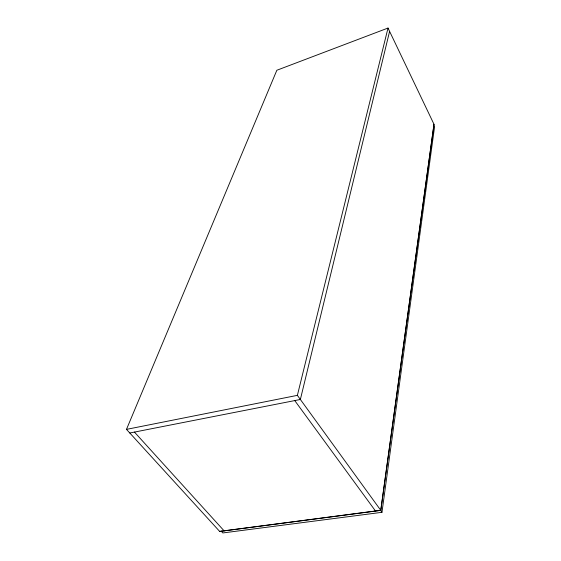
<?xml version="1.0" encoding="UTF-8"?>
<svg xmlns="http://www.w3.org/2000/svg" width="561" height="561" viewBox="0 0 561 561"><rect width="100%" height="100%" fill="white"/><g stroke="black" fill="none" stroke-linecap="round" stroke-linejoin="round"><path stroke-width="0.84" d="M221.216 531.176L222.836 532.95L381.971 512.312L434.516 127.165L433.485 124.998M433.976 124.247L380.744 510.293L219.624 531.372M380.821 510.405L434.025 124.346L388.016 28.05L276.846 70.258L126.484 429.375L219.716 531.47L380.821 510.405L297.379 395.351L388.016 28.05M389.6 31.36L300.366 399.481L129.794 433.001M126.484 429.375L297.379 395.351M134.451 432.082L224.155 530.888M294.749 400.582L375.561 511.092M380.54 510.335L381.971 512.312"/></g></svg>
